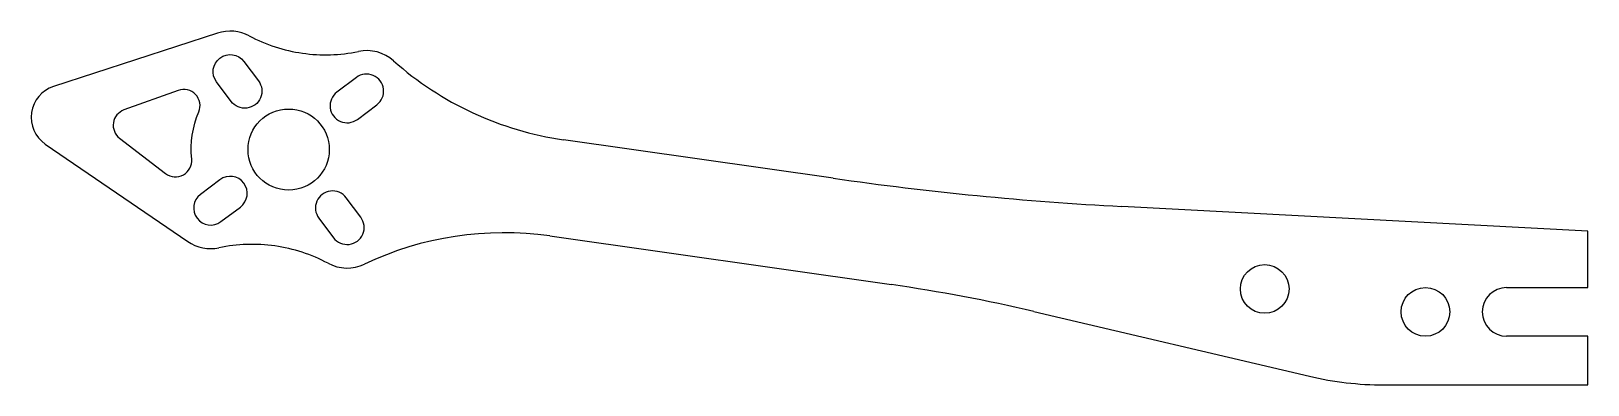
# Model space of a CAD drawing. Header units: millimetres. Extents: x -92.9 to 3, y 5.7 to 27.5.
import ezdxf

# ---------------------------------------------------------------- set-up
doc = ezdxf.new("R2010")
doc.units = ezdxf.units.MM
doc.layers.get('0').update_dxf_attribs({"linetype": 'CONTINUOUS'})

msp = doc.modelspace()

# ---------------------------------------------------------------- linework, layer by layer
for p, q in [((-81.386, 27.383), (-91.489, 24.099)), ((-92, 20.547), (-83.224, 14.542)), ((-43.481, 18.438), (-60.087, 20.814)), ((2.987, 15.185), (-25.701, 16.7)), ((-60.934, 14.882), (-39.902, 11.882)), ((2.987, 11.706), (2.987, 15.185)), ((-2.013, 11.706), (2.987, 11.706)), ((-31.124, 10.227), (-14.161, 6.237)), ((2.987, 8.706), (-2.013, 8.706)), ((2.987, 5.706), (2.987, 8.706)), ((-9.581, 5.706), (2.987, 5.706))]:
    msp.add_line(p, q)
for points in [[(-81.453, 24.376, -1), (-79.773, 25.636), (-78.873, 24.436, -1), (-80.553, 23.176)], [(-72.783, 22.066), (-71.583, 22.966, 1), (-72.843, 24.646), (-74.043, 23.746, 1)], [(-82.985, 19.625, -0.124136), (-82.546, 22.526, 0.653037), (-83.807, 23.853), (-87.157, 22.645, 0.593038), (-87.426, 20.911), (-84.588, 18.735, 0.655895)], [(-81.183, 15.766), (-79.983, 16.666, 1), (-81.243, 18.346), (-82.443, 17.446, 1)], [(-72.573, 16.036), (-73.473, 17.236, 1), (-75.153, 15.976), (-74.253, 14.776, 1)]]:
    msp.add_lwpolyline(points, format="xyb", close=True)
for centre, radius in [((-77.013, 20.206), 2.5), ((-16.912, 11.62), 1.5), ((-7.013, 10.206), 1.5)]:
    msp.add_circle(centre, radius)
for centre, radius, start, end in [((-80.613, 25.006), 2.5, 62.02057, 108.00599), ((-74.748, 36.045), 10, 242.02057, 261.86379), ((-74.752, 36.045), 10, 261.88337, 281.71925), ((-72.213, 23.806), 2.5, 48.32943, 101.71925), ((-57.254, 40.613), 20, 228.32943, 261.85717), ((-90.87, 22.197), 2, 108.00599, 235.61881), ((-15.153, 216.422), 200, 261.85717, 266.97679), ((-81.813, 16.606), 2.5, 235.61881, 281.71925), ((-63.758, -4.918), 20, 81.88263, 115.41037), ((-79.274, 4.366), 10, 81.88337, 101.71925), ((-79.277, 4.367), 10, 62.02057, 81.86379), ((-73.413, 15.406), 2.5, 242.02057, 295.41037), ((-54.022, -87.116), 100, 76.76301, 81.88263), ((-2.013, 10.206), 1.5, 90, 270), ((-9.581, 25.706), 20, 256.76301, 270)]:
    msp.add_arc(centre, radius, start, end)

doc.saveas('drawing.dxf')
